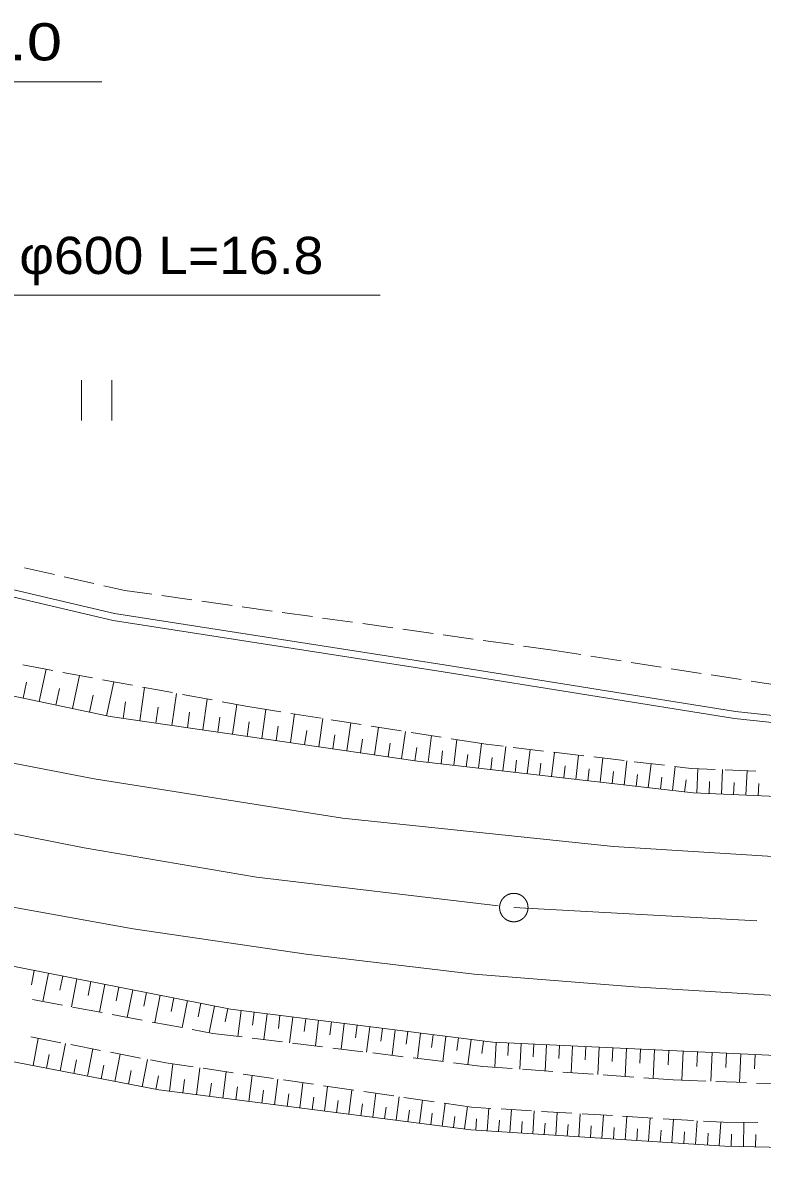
# Model space of a CAD drawing. Units: millimetres, scale not verified. Extents: x 40000 to 680000, y 20000 to 380000.
# Drawn here: x 140241 to 176698, y 254753 to 310566 of the extents above; entities that cross this region are included whole.
import ezdxf
from ezdxf.enums import TextEntityAlignment as Align

# ---------------------------------------------------------------- set-up
doc = ezdxf.new("R2010")
doc.units = ezdxf.units.MM
doc.header["$LTSCALE"] = 1000
doc.linetypes.add('CHAIN', pattern=[18.5, 12, -1.5, 3.5, -1.5])
for name, color, linetype, lineweight in [('M-BMK', 2, 'CHAIN', 13), ('M-STR-HTXT', 7, 'Continuous', 13), ('M-WORK', 1, 'Continuous', 13)]:
    doc.layers.add(name, color=color, linetype=linetype, lineweight=lineweight)
doc.styles.add('ＭＳ Ｐゴシック', font='')
doc.styles.get('ＭＳ Ｐゴシック').set_extended_font_data('MS PGothic')

msp = doc.modelspace()

# ---------------------------------------------------------------- linework, layer by layer
at = {"layer": 'M-BMK'}
for points in [[(67881, 293839), (93392, 284336), (109651, 278311), (123193, 274294), (134001, 271727), (143277, 269905), (151766, 268455), (164448, 266962)], [(164448, 266962), (179677, 266136), (193509, 266095), (207547, 266675), (220467, 267958), (230282, 269366), (238191, 270981), (249496, 273549), (257157, 275744), (264594, 278005)]]:
    msp.add_lwpolyline(points, dxfattribs=at)
msp.add_circle((164448, 266962), 700, dxfattribs=at)
at = {"layer": 'M-STR-HTXT'}
for points in [[(106712, 290895), (119449, 307656), (144137, 307656)], [(104872, 281114), (125592, 297130), (157858, 297130)]]:
    msp.add_lwpolyline(points, dxfattribs=at)
at = {"layer": 'M-WORK'}
for p, q in [((143138, 292955), (143138, 290955)), ((144638, 290955), (144638, 292955)), ((140340, 283700), (141803, 283371)), ((142291, 283261), (143754, 282931)), ((144242, 282821), (145272, 282589)), ((145272, 282589), (146602, 282403)), ((147097, 282334), (148582, 282127)), ((149078, 282058), (150563, 281851)), ((151058, 281782), (152544, 281575)), ((153039, 281506), (154525, 281298)), ((155020, 281229), (156506, 281022)), ((157001, 280953), (158487, 280746)), ((158982, 280677), (160467, 280469)), ((160963, 280400), (162448, 280193)), ((162943, 280124), (164429, 279917)), ((164924, 279848), (166254, 279662)), ((166254, 279662), (167756, 279428)), ((168250, 279351), (169732, 279119)), ((140247, 278917), (141722, 278644)), ((141063, 277111), (141399, 278704)), ((142214, 278553), (143689, 278281)), ((170226, 279042), (171708, 278811)), ((172202, 278734), (173684, 278502)), ((140267, 277279), (140435, 278075)), ((142697, 276766), (143042, 278400)), ((144181, 278190), (145656, 277918)), ((144374, 276413), (144727, 278089)), ((174178, 278425), (175660, 278193)), ((176154, 278116), (177656, 277882)), ((141880, 276939), (142053, 277756)), ((143536, 276589), (143712, 277428)), ((146016, 276163), (146254, 277807)), ((146147, 277827), (147623, 277554)), ((147598, 275934), (147827, 277517)), ((148114, 277464), (149589, 277191)), ((145194, 276282), (145313, 277104)), ((146807, 276049), (146921, 276840)), ((149121, 275714), (149342, 277237)), ((150081, 277100), (151248, 276885)), ((150587, 275501), (150800, 276968)), ((151248, 276885), (152972, 276612)), ((148360, 275824), (148470, 276586)), ((149854, 275607), (149960, 276341)), ((152023, 275293), (152231, 276729)), ((153439, 275088), (153645, 276505)), ((153466, 276533), (154947, 276298)), ((154837, 274886), (155040, 276284)), ((151305, 275397), (151409, 276115)), ((152731, 275191), (152834, 275899)), ((155441, 276220), (156922, 275985)), ((156217, 274686), (156416, 276066)), ((157416, 275907), (158898, 275672)), ((157578, 274489), (157775, 275850)), ((154138, 274987), (154240, 275686)), ((155527, 274786), (155627, 275476)), ((156897, 274588), (156996, 275268)), ((158921, 274295), (159115, 275638)), ((159392, 275594), (160873, 275359)), ((160235, 274120), (160387, 275436)), ((161367, 275281), (163091, 275008)), ((161498, 273973), (161644, 275237)), ((158249, 274392), (158347, 275063)), ((159577, 274200), (159672, 274855)), ((160866, 274047), (160939, 274678)), ((162711, 273833), (162851, 275046)), ((163091, 275008), (163922, 274910)), ((163912, 273694), (164051, 274895)), ((164419, 274852), (165909, 274677)), ((165111, 273555), (165250, 274754)), ((166308, 273416), (166447, 274613)), ((166405, 274618), (167895, 274443)), ((162104, 273903), (162175, 274509)), ((163311, 273763), (163381, 274364)), ((164511, 273624), (164581, 274224)), ((165710, 273485), (165779, 274084)), ((167504, 273278), (167642, 274473)), ((168392, 274385), (169881, 274210)), ((168697, 273139), (168835, 274333)), ((169888, 273001), (170026, 274193)), ((170378, 274151), (171868, 273976)), ((171078, 272863), (171216, 274053)), ((166906, 273347), (166975, 273944)), ((168100, 273208), (168169, 273805)), ((169293, 273070), (169362, 273666)), ((170483, 272932), (170552, 273527)), ((172266, 272726), (172403, 273913)), ((172364, 273918), (173195, 273820)), ((173195, 273820), (174374, 273772)), ((173467, 272600), (173519, 273807)), ((174677, 272548), (174729, 273758)), ((174873, 273752), (176372, 273691)), ((175889, 272496), (175941, 273709)), ((171672, 272795), (171741, 273388)), ((172866, 272656), (172935, 273257)), ((174072, 272574), (174098, 273179)), ((175283, 272522), (175309, 273128)), ((176497, 272470), (176523, 273078)), ((140813, 263868), (140674, 263163)), ((141518, 263728), (141242, 262332)), ((142216, 263590), (142078, 262892)), ((142914, 263452), (142641, 262070)), ((143605, 263315), (143469, 262624)), ((144296, 263179), (144026, 261810)), ((144980, 263044), (144845, 262359)), ((145665, 262908), (145397, 261553)), ((142200, 262153), (140726, 262429)), ((146342, 262774), (146208, 262097)), ((147019, 262640), (146754, 261299)), ((147690, 262508), (147557, 261837)), ((148361, 262375), (148098, 261047)), ((144166, 261784), (142692, 262061)), ((149025, 262244), (148894, 261580)), ((149689, 262112), (149429, 260797)), ((150346, 261982), (150216, 261325)), ((151010, 261889), (150849, 260612)), ((151648, 261808), (151568, 261170)), ((146132, 261416), (144657, 261692)), ((148098, 261047), (146623, 261323)), ((152287, 261728), (152127, 260455)), ((152923, 261647), (152843, 261011)), ((153560, 261567), (153400, 260299)), ((154193, 261487), (154114, 260853)), ((154827, 261407), (154668, 260144)), ((155459, 261328), (155379, 260696)), ((156091, 261248), (155932, 259989)), ((149613, 260763), (148589, 260955)), ((151055, 260586), (149613, 260763)), ((156720, 261169), (156641, 260539)), ((157350, 261089), (157191, 259835)), ((157977, 261010), (157898, 260383)), ((158604, 260931), (158446, 259682)), ((159229, 260853), (159150, 260228)), ((159854, 260774), (159697, 259529)), ((160476, 260695), (160398, 260073)), ((140647, 260586), (142120, 260302)), ((140752, 259174), (141012, 260516)), ((142096, 258913), (142356, 260257)), ((142611, 260208), (144084, 259925)), ((153040, 260343), (151552, 260526)), ((155026, 260100), (153537, 260283)), ((161099, 260617), (160942, 259376)), ((161719, 260539), (161641, 259918)), ((162339, 260460), (162184, 259224)), ((162958, 260382), (162880, 259764)), ((163577, 260318), (163519, 259092)), ((164190, 260289), (164161, 259676)), ((164803, 260260), (164744, 259005)), ((165430, 260231), (165401, 259603)), ((166058, 260201), (165998, 258917)), ((166700, 260171), (166670, 259529)), ((167343, 260141), (167281, 258826)), ((168000, 260110), (167969, 259453)), ((141424, 259043), (141554, 259715)), ((143441, 258653), (143702, 259998)), ((144575, 259830), (146048, 259547)), ((144788, 258392), (145049, 259739)), ((157011, 259857), (155522, 260040)), ((158996, 259614), (157507, 259797)), ((160981, 259371), (159492, 259554)), ((168658, 260079), (168594, 258733)), ((169331, 260048), (169299, 259375)), ((170004, 260016), (169939, 258639)), ((170692, 259984), (170660, 259295)), ((171381, 259952), (171315, 258541)), ((172086, 259919), (172053, 259213)), ((172791, 259885), (172724, 258456)), ((173506, 259852), (173473, 259137)), ((174221, 259818), (174155, 258402)), ((174930, 259785), (174896, 259077)), ((175638, 259752), (175572, 258348)), ((176340, 259719), (176307, 259017)), ((142768, 258783), (142899, 259456)), ((144115, 258522), (144245, 259196)), ((146137, 258131), (146398, 259479)), ((146539, 259452), (147290, 259308)), ((147290, 259308), (148641, 259112)), ((147478, 257906), (147650, 259256)), ((148805, 257737), (148974, 259064)), ((149136, 259041), (150620, 258826)), ((162920, 259134), (161477, 259311)), ((164371, 259032), (162920, 259134)), ((166366, 258891), (164870, 258996)), ((145462, 258261), (145593, 258936)), ((146804, 258002), (146934, 258669)), ((148141, 257822), (148226, 258485)), ((150110, 257571), (150276, 258876)), ((151115, 258754), (152600, 258540)), ((151393, 257407), (151557, 258690)), ((152656, 257246), (152816, 258508)), ((153095, 258468), (154579, 258253)), ((168361, 258750), (166865, 258856)), ((170356, 258609), (168860, 258715)), ((172306, 258471), (170855, 258574)), ((173912, 258411), (172306, 258471)), ((149458, 257654), (149541, 258306)), ((150752, 257489), (150834, 258131)), ((152025, 257327), (152105, 257958)), ((153897, 257088), (154055, 258329)), ((155074, 258182), (156559, 257967)), ((155117, 256932), (155273, 258153)), ((156317, 256779), (156470, 257980)), ((157053, 257895), (158538, 257680)), ((175911, 258335), (174412, 258392)), ((177909, 258260), (176410, 258317)), ((153276, 257167), (153355, 257788)), ((154507, 257010), (154585, 257620)), ((155717, 256856), (155794, 257456)), ((157498, 256629), (157648, 257809)), ((158658, 256481), (158806, 257642)), ((159033, 257609), (160517, 257394)), ((159799, 256336), (159945, 257477)), ((160922, 256192), (161065, 257315)), ((161012, 257322), (162363, 257127)), ((156907, 256704), (156983, 257294)), ((158078, 256555), (158152, 257135)), ((159229, 256408), (159302, 256979)), ((160361, 256264), (160432, 256825)), ((162025, 256052), (162166, 257155)), ((162363, 257127), (163321, 257069)), ((163139, 255961), (163211, 257076)), ((163820, 257039), (165317, 256949)), ((164259, 255888), (164331, 257009)), ((165384, 255816), (165457, 256941)), ((165816, 256919), (167314, 256829)), ((166514, 255742), (166588, 256873)), ((167650, 255669), (167723, 256805)), ((167813, 256799), (169310, 256709)), ((161474, 256122), (161544, 256674)), ((162581, 255997), (162617, 256554)), ((163699, 255925), (163735, 256485)), ((164821, 255852), (164858, 256415)), ((165949, 255779), (165986, 256344)), ((167082, 255706), (167119, 256274)), ((168220, 255632), (168257, 256202)), ((168791, 255595), (168864, 256736)), ((169809, 256679), (171306, 256589)), ((169936, 255521), (170011, 256667)), ((171088, 255447), (171162, 256598)), ((171805, 256559), (173303, 256469)), ((172244, 255372), (172319, 256528)), ((173405, 255297), (173481, 256458)), ((173802, 256439), (174759, 256381)), ((174572, 255221), (174648, 256388)), ((174759, 256381), (176472, 256366)), ((175761, 255183), (175787, 256372)), ((169364, 255558), (169401, 256131)), ((170512, 255484), (170549, 256059)), ((171666, 255409), (171703, 255987)), ((172825, 255334), (172862, 255915)), ((173989, 255259), (174027, 255842)), ((175166, 255196), (175179, 255791)), ((176363, 255170), (176377, 255772))]:
    msp.add_line(p, q, dxfattribs=at)
for points in [[(106127, 305980), (100828, 289784), (100748, 288404), (112150, 284410), (125898, 280324), (138004, 277756), (144547, 276376), (159703, 274181), (173286, 272608), (184909, 272111), (189933, 272000), (206167, 272470), (213814, 272967), (224967, 274236), (235983, 276390), (250476, 279924), (263535, 283982), (281204, 290387), (298420, 298091)], [(299781, 295548), (292603, 292181), (285241, 289071), (279259, 286659), (269836, 283236), (261811, 280641), (253087, 278138), (244584, 275985), (236063, 274126), (224836, 271954), (213848, 270610), (206210, 269985), (197467, 269525), (187510, 269359), (178529, 269396), (169363, 269966), (156001, 271365), (143762, 273298), (132204, 275543), (119173, 278985), (106658, 283015), (100437, 285334)], [(108739, 285604), (109966, 289677), (126524, 285736), (144773, 281457), (161015, 278917), (175366, 276621), (189354, 275130), (205596, 274846)], [(109074, 285503), (110206, 289260), (126444, 285395), (144706, 281113), (160960, 278571), (175320, 276274), (189332, 274780), (205621, 274496)], [(110743, 274370), (120350, 271333), (131007, 268628), (138019, 267302), (145694, 265922), (154215, 264671), (162497, 263677), (170375, 263051), (178142, 262572), (185228, 262444), (196583, 262554), (205749, 262996), (217859, 264247), (228829, 265720), (236669, 267118), (247675, 269401), (256896, 271775), (265455, 274241), (273571, 276873), (281191, 279689), (289491, 283112), (303215, 289142)], [(106921, 266345), (111426, 265338), (110631, 271056), (125374, 266712), (137410, 264540), (150487, 261955), (163407, 260326), (184003, 259359), (201515, 259175), (202104, 256562)], [(200229, 255856), (199192, 256372), (195179, 254753), (174847, 255204), (162327, 256013), (146949, 257973), (133049, 260665), (111426, 265338)]]:
    msp.add_lwpolyline(points, dxfattribs=at)

# ---------------------------------------------------------------- texts
at = {"layer": 'M-STR-HTXT', "style": 'ＭＳ Ｐゴシック'}
for s, width, p in [('VP φ200 L=20.0', 1.3, (119449, 308156)), ('ヒューム管 φ600 L=16.8', 1.1, (125592, 297630))]:
    msp.add_text(s, height=1833, dxfattribs=dict(at, width=width)).set_placement(p, align=Align.BOTTOM_LEFT)

doc.saveas('drawing.dxf')
